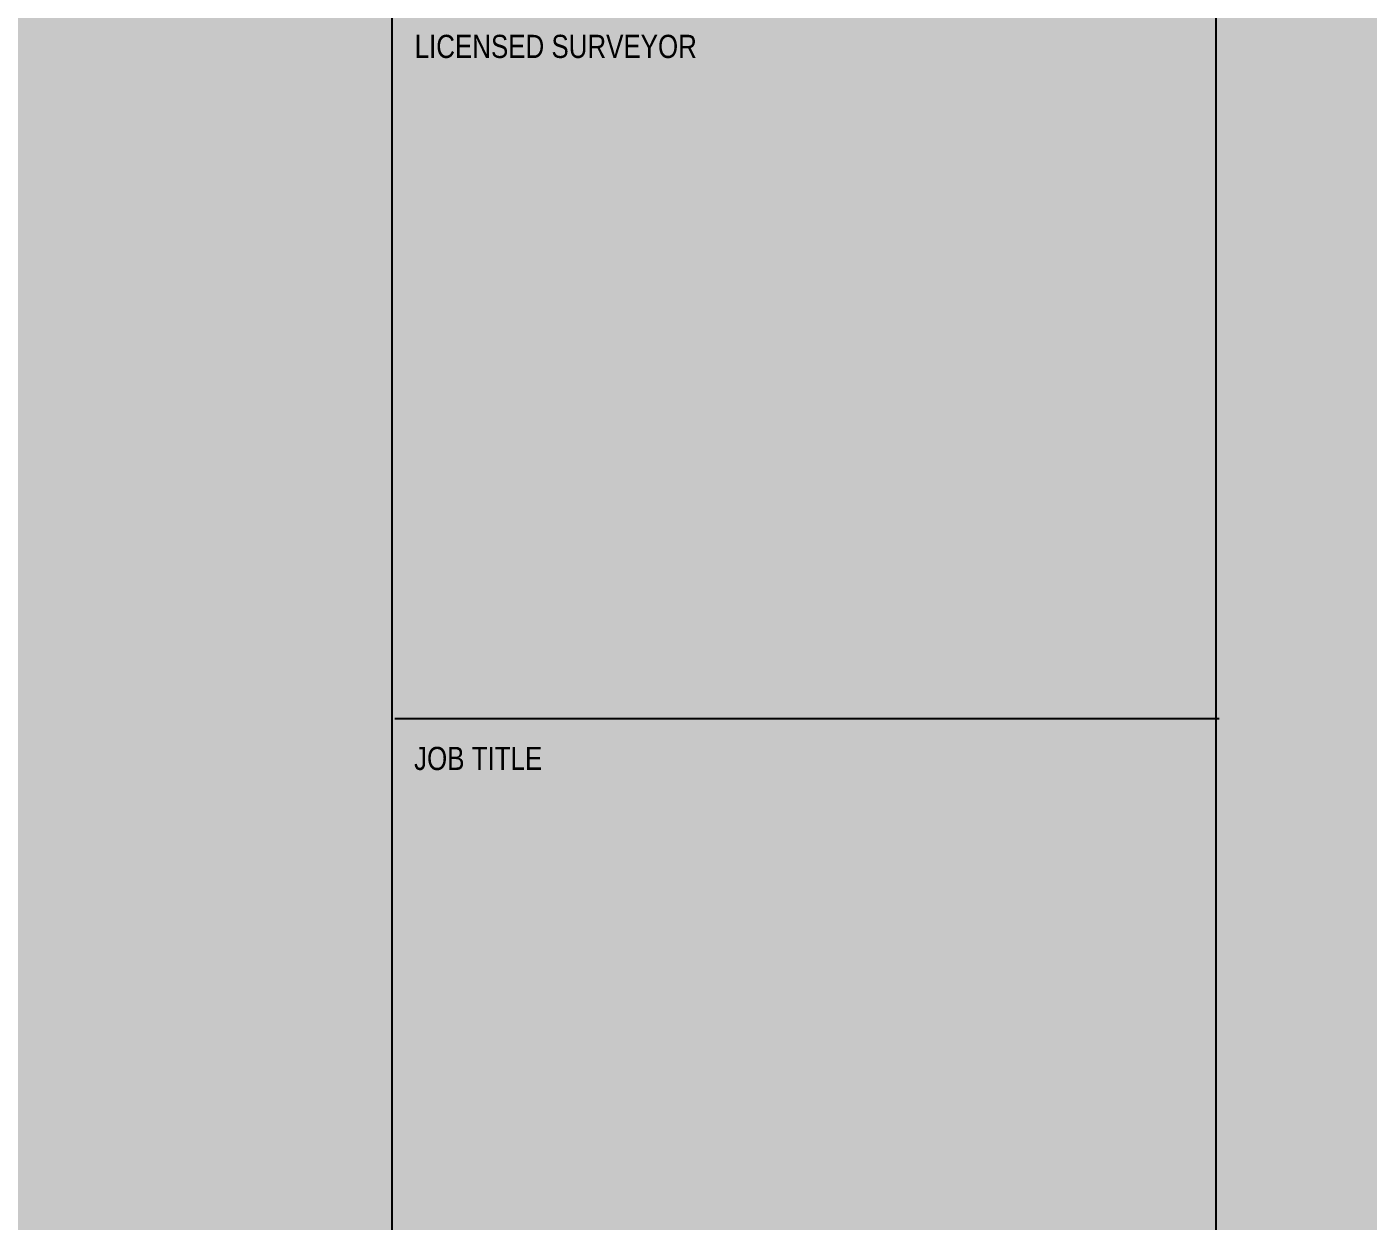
# Model space of a CAD drawing. Header units: metres. Extents: x 1422408 to 2267498, y 3894 to 80428.
# Drawn here: x 2267077.97 to 2267095.11, y 4144.9 to 4160.16 of the extents above; entities that cross this region are included whole.
import ezdxf

# ---------------------------------------------------------------- set-up
doc = ezdxf.new("R2010")
doc.units = ezdxf.units.M
doc.header["$LTSCALE"] = 3.5
doc.header["$MEASUREMENT"] = 0
doc.layers.get('0').update_dxf_attribs({"linetype": 'CONTINUOUS'})
for name, color, linetype in [('TITLE', 7, 'CONTINUOUS'), ('WAL', 1, 'CONTINUOUS'), ('WALL', 125, 'CONTINUOUS')]:
    doc.layers.add(name, color=color, linetype=linetype)
doc.styles.add('A', font='arial.ttf', dxfattribs={"width": 0.9, "height": 7.5})
doc.styles.add('USA TEXT', font='GOTHIC.TTF')
doc.dimstyles.new('1-100-ED', dxfattribs={"dimtxt": 350, "dimasz": 100, "dimexe": 0.18, "dimexo": 0.0625, "dimgap": 25, "dimtad": 1, "dimdec": 0, "dimzin": 0, "dimdsep": 46, "dimtxsty": 'USA TEXT', "dimblk": 'ARCHTICK', "dimcen": 0.1, "dimclrd": 252, "dimclre": 9, "dimclrt": 3, "dimadec": 0, "dimazin": 0, "dimtfac": 1, "dimtdec": 0, "dimtofl": 0, "dimtmove": 2, "dimatfit": 3, "dimldrblk": 'ARCHTICK', "dimfxl": 0.18, "dimtolj": 1, "dimtzin": 0, "dimarcsym": 0})

# ---------------------------------------------------------------- blocks, each defined once
blk = doc.blocks.new('_ArchTick')
at = {"color": 0, "linetype": 'ByBlock', "const_width": 0.15}
blk.add_lwpolyline([(-0.5, -0.5), (0.5, 0.5)], dxfattribs=at)

msp = doc.modelspace()

# ---------------------------------------------------------------- linework, layer by layer
at = {"layer": 'TITLE', "color": 6}
msp.add_line((2267082.63215, 4195.64624), (2267082.63215, 4141.10864), dxfattribs=at)
at = {"layer": 'TITLE', "color": 1}
msp.add_line((2267082.67026, 4151.32507), (2267093.20188, 4151.32507), dxfattribs=at)
at = {"layer": 'WAL', "linetype": 'Continuous', "ltscale": 0.25}
msp.add_lwpolyline([(2267093.16377, 4141.10864), (2267093.16377, 4195.64624), (2267016.0187, 4195.64624), (2267016.0187, 4141.10864)], close=True, dxfattribs=at)

# ---------------------------------------------------------------- texts
at = {"layer": 'TITLE', "color": 3, "style": 'A', "width": 0.8}
for s, height, p in [('LICENSED SURVEYOR', 0.2962019, (2267082.92545, 4159.76321)), ('JOB TITLE', 0.296202, (2267082.9186, 4150.66715))]:
    msp.add_text(s, height=height, dxfattribs=at).set_placement(p)

# ---------------------------------------------------------------- leaders
at = {"layer": 'WALL'}
for points in [[(2267064.89198, 4152.23629), (2267064.89198, 4153.73629)], [(2267216.99082, 4172.15213), (2267213.3186, 4172.15213)], [(2267216.99082, 4163.47602), (2267213.3186, 4163.47602)], [(2267231.04637, 4163.47602), (2267227.37415, 4163.47602)], [(2267071.23435, 4154.73665), (2267072.73435, 4154.73665)], [(2267216.99082, 4154.66973), (2267213.3186, 4154.66973)], [(2267231.04637, 4154.66973), (2267227.37415, 4154.66973)]]:
    msp.add_leader(points, dimstyle='1-100-ED', override={"dimtxt": 300, "dimasz": 300, "dimgap": 50, "dimtad": 0, "dimpost": ' mm'}, dxfattribs=at)

doc.saveas('drawing.dxf')
